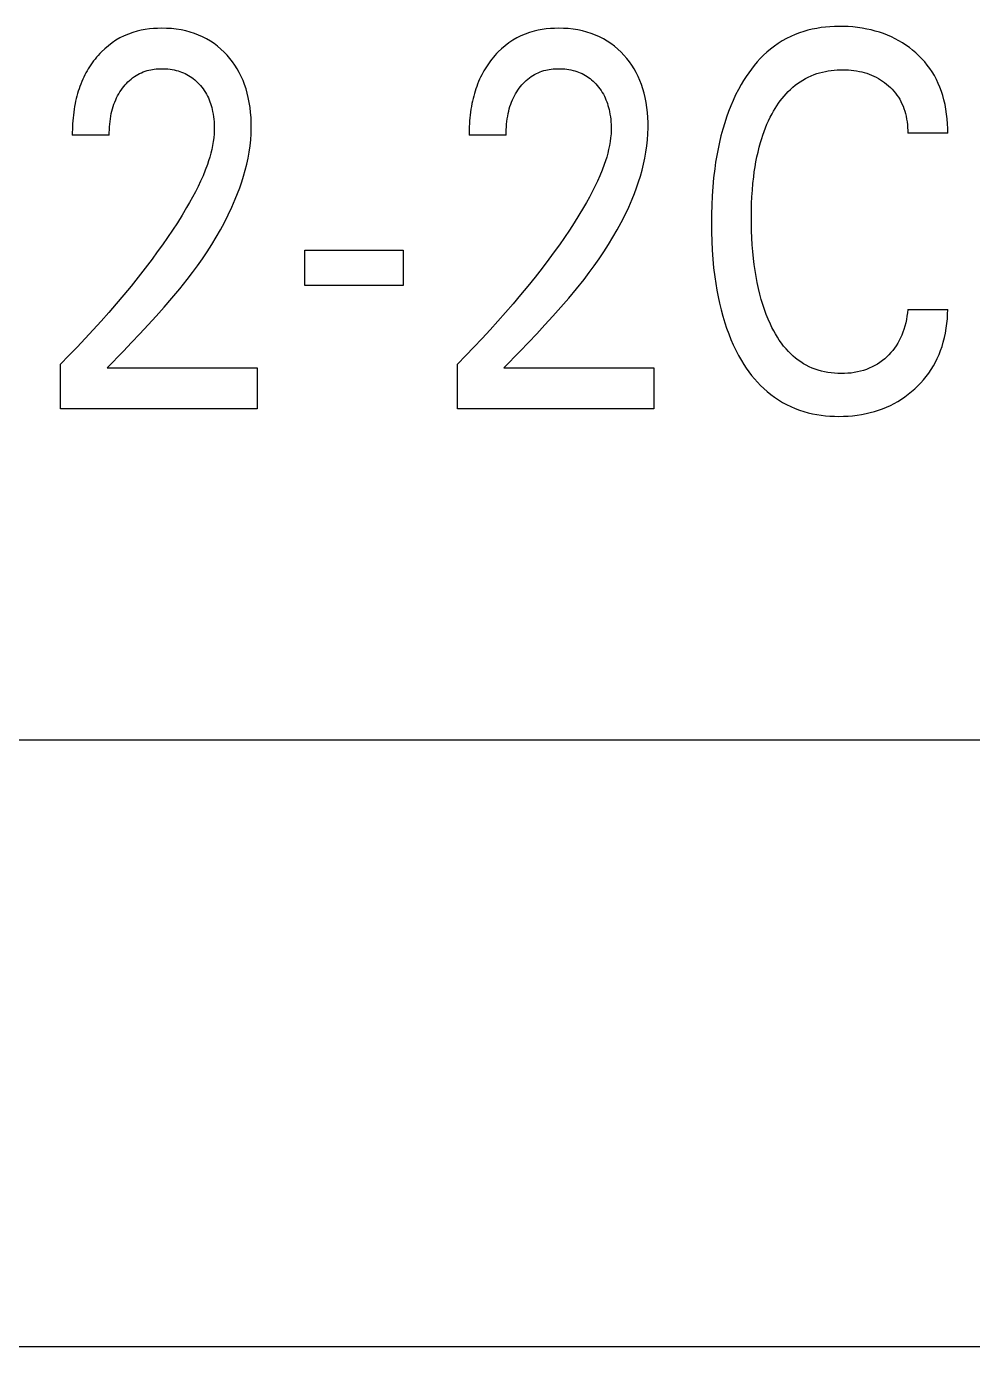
# Model space of a CAD drawing. Extents: x 0 to 420, y 0 to 297.
# Drawn here: x 187.01 to 191.3, y 178.22 to 184.2 of the extents above; entities that cross this region are included whole.
import ezdxf

# ---------------------------------------------------------------- set-up
doc = ezdxf.new("R2010")
doc.units = 0
doc.header["$LTSCALE"] = 23.1
doc.layers.add('10000_FRONT', color=7, linetype='CONTINUOUS')

msp = doc.modelspace()

# ---------------------------------------------------------------- linework, layer by layer
at = {"layer": '10000_FRONT', "color": 7, "linetype": 'CONTINUOUS'}
for p, q in [((187.5159, 184.1801), (187.4958, 184.1741)), ((187.5341, 184.1844), (187.5159, 184.1801)), ((187.5525, 184.1878), (187.5341, 184.1844)), ((187.5711, 184.1905), (187.5525, 184.1878)), ((187.5898, 184.1923), (187.5711, 184.1905)), ((187.6085, 184.1933), (187.5898, 184.1923)), ((187.6273, 184.1937), (187.6085, 184.1933)), ((187.6492, 184.1933), (187.6273, 184.1937)), ((187.6711, 184.192), (187.6492, 184.1933)), ((187.6929, 184.1896), (187.6711, 184.192)), ((187.7146, 184.1862), (187.6929, 184.1896)), ((187.736, 184.1817), (187.7146, 184.1862)), ((187.7556, 184.1765), (187.736, 184.1817)), ((189.3142, 184.1801), (189.2941, 184.1741)), ((189.3325, 184.1844), (189.3142, 184.1801)), ((189.3509, 184.1878), (189.3325, 184.1844)), ((189.3695, 184.1905), (189.3509, 184.1878)), ((189.3881, 184.1923), (189.3695, 184.1905)), ((189.4069, 184.1933), (189.3881, 184.1923)), ((189.4256, 184.1937), (189.4069, 184.1933)), ((189.4476, 184.1933), (189.4256, 184.1937)), ((189.4695, 184.192), (189.4476, 184.1933)), ((189.4913, 184.1896), (189.4695, 184.192)), ((189.513, 184.1862), (189.4913, 184.1896)), ((189.5344, 184.1817), (189.513, 184.1862)), ((189.554, 184.1765), (189.5344, 184.1817)), ((190.5556, 184.1849), (190.5362, 184.1793)), ((190.5753, 184.1895), (190.5556, 184.1849)), ((190.5951, 184.1934), (190.5753, 184.1895)), ((190.615, 184.1966), (190.5951, 184.1934)), ((190.6351, 184.199), (190.615, 184.1966)), ((190.6553, 184.2007), (190.6351, 184.199)), ((190.6755, 184.2017), (190.6553, 184.2007)), ((190.6957, 184.2022), (190.6755, 184.2017)), ((190.717, 184.2019), (190.6957, 184.2022)), ((190.7382, 184.2011), (190.717, 184.2019)), ((190.7594, 184.1995), (190.7382, 184.2011)), ((190.7805, 184.1971), (190.7594, 184.1995)), ((190.8015, 184.1941), (190.7805, 184.1971)), ((190.8223, 184.1902), (190.8015, 184.1941)), ((190.8414, 184.186), (190.8223, 184.1902)), ((190.8603, 184.1811), (190.8414, 184.186)), ((190.8791, 184.1756), (190.8603, 184.1811)), ((187.402, 184.1274), (187.3851, 184.1147)), ((187.4197, 184.1391), (187.402, 184.1274)), ((187.4379, 184.1496), (187.4197, 184.1391)), ((187.4567, 184.1589), (187.4379, 184.1496)), ((187.476, 184.1671), (187.4567, 184.1589)), ((187.4958, 184.1741), (187.476, 184.1671)), ((187.7749, 184.1703), (187.7556, 184.1765)), ((187.7939, 184.1631), (187.7749, 184.1703)), ((187.8124, 184.1548), (187.7939, 184.1631)), ((187.8304, 184.1455), (187.8124, 184.1548)), ((187.8476, 184.1353), (187.8304, 184.1455)), ((187.8643, 184.1241), (187.8476, 184.1353)), ((187.8803, 184.112), (187.8643, 184.1241)), ((189.2004, 184.1274), (189.1834, 184.1147)), ((189.2181, 184.1391), (189.2004, 184.1274)), ((189.2363, 184.1496), (189.2181, 184.1391)), ((189.2551, 184.1589), (189.2363, 184.1496)), ((189.2744, 184.1671), (189.2551, 184.1589)), ((189.2941, 184.1741), (189.2744, 184.1671)), ((189.5733, 184.1703), (189.554, 184.1765)), ((189.5922, 184.1631), (189.5733, 184.1703)), ((189.6107, 184.1548), (189.5922, 184.1631)), ((189.6287, 184.1455), (189.6107, 184.1548)), ((189.646, 184.1353), (189.6287, 184.1455)), ((189.6626, 184.1241), (189.646, 184.1353)), ((189.6786, 184.112), (189.6626, 184.1241)), ((190.421, 184.1247), (190.4033, 184.1124)), ((190.4393, 184.1362), (190.421, 184.1247)), ((190.4581, 184.1468), (190.4393, 184.1362)), ((190.4774, 184.1565), (190.4581, 184.1468)), ((190.497, 184.1652), (190.4774, 184.1565)), ((190.5171, 184.173), (190.497, 184.1652)), ((190.5362, 184.1793), (190.5171, 184.173)), ((190.8976, 184.1693), (190.8791, 184.1756)), ((190.9158, 184.1623), (190.8976, 184.1693)), ((190.9337, 184.1545), (190.9158, 184.1623)), ((190.9508, 184.1463), (190.9337, 184.1545)), ((190.9674, 184.1374), (190.9508, 184.1463)), ((190.9837, 184.1278), (190.9674, 184.1374)), ((190.9995, 184.1175), (190.9837, 184.1278)), ((187.3318, 184.0627), (187.325, 184.0544)), ((187.3389, 184.0708), (187.3318, 184.0627)), ((187.346, 184.0787), (187.3389, 184.0708)), ((187.3534, 184.0863), (187.346, 184.0787)), ((187.3689, 184.1009), (187.3534, 184.0863)), ((187.3851, 184.1147), (187.3689, 184.1009)), ((187.8956, 184.0991), (187.8803, 184.112)), ((187.9102, 184.0853), (187.8956, 184.0991)), ((187.9234, 184.0715), (187.9102, 184.0853)), ((187.936, 184.0571), (187.9234, 184.0715)), ((189.1302, 184.0627), (189.1233, 184.0544)), ((189.1372, 184.0708), (189.1302, 184.0627)), ((189.1444, 184.0787), (189.1372, 184.0708)), ((189.1518, 184.0863), (189.1444, 184.0787)), ((189.1672, 184.1009), (189.1518, 184.0863)), ((189.1834, 184.1147), (189.1672, 184.1009)), ((189.694, 184.0991), (189.6786, 184.112)), ((189.7086, 184.0853), (189.694, 184.0991)), ((189.7218, 184.0715), (189.7086, 184.0853)), ((189.7343, 184.0571), (189.7218, 184.0715)), ((190.3544, 184.0713), (190.3397, 184.0566)), ((190.3697, 184.0854), (190.3544, 184.0713)), ((190.3862, 184.0993), (190.3697, 184.0854)), ((190.4033, 184.1124), (190.3862, 184.0993)), ((191.015, 184.1065), (190.9995, 184.1175)), ((191.0299, 184.0949), (191.015, 184.1065)), ((191.0444, 184.0826), (191.0299, 184.0949)), ((191.0584, 184.0695), (191.0444, 184.0826)), ((191.0718, 184.0559), (191.0584, 184.0695)), ((187.2887, 184.0013), (187.2835, 183.9919)), ((187.2942, 184.0105), (187.2887, 184.0013)), ((187.2999, 184.0196), (187.2942, 184.0105)), ((187.3058, 184.0286), (187.2999, 184.0196)), ((187.312, 184.0374), (187.3058, 184.0286)), ((187.3184, 184.046), (187.312, 184.0374)), ((187.325, 184.0544), (187.3184, 184.046)), ((187.5518, 183.9989), (187.5605, 184.0016)), ((187.5605, 184.0016), (187.5686, 184.0038)), ((187.5686, 184.0038), (187.5769, 184.0056)), ((187.5769, 184.0056), (187.5852, 184.0072)), ((187.5852, 184.0072), (187.5935, 184.0084)), ((187.5935, 184.0084), (187.6019, 184.0094)), ((187.6019, 184.0094), (187.6104, 184.01)), ((187.6104, 184.01), (187.6188, 184.0104)), ((187.6188, 184.0104), (187.6273, 184.0106)), ((187.6273, 184.0106), (187.6367, 184.0105)), ((187.6367, 184.0105), (187.6461, 184.0101)), ((187.6461, 184.0101), (187.6554, 184.0093)), ((187.6554, 184.0093), (187.6648, 184.0083)), ((187.6648, 184.0083), (187.674, 184.0068)), ((187.674, 184.0068), (187.6833, 184.0051)), ((187.6833, 184.0051), (187.6924, 184.003)), ((187.6924, 184.003), (187.7008, 184.0007)), ((187.7008, 184.0007), (187.7091, 183.998)), ((187.9478, 184.042), (187.936, 184.0571)), ((187.9588, 184.0264), (187.9478, 184.042)), ((187.969, 184.0103), (187.9588, 184.0264)), ((187.9784, 183.9937), (187.969, 184.0103)), ((189.0871, 184.0013), (189.0818, 183.9919)), ((189.0925, 184.0105), (189.0871, 184.0013)), ((189.0982, 184.0196), (189.0925, 184.0105)), ((189.1042, 184.0286), (189.0982, 184.0196)), ((189.1103, 184.0374), (189.1042, 184.0286)), ((189.1167, 184.046), (189.1103, 184.0374)), ((189.1233, 184.0544), (189.1167, 184.046)), ((189.3502, 183.9989), (189.3589, 184.0016)), ((189.3589, 184.0016), (189.367, 184.0038)), ((189.367, 184.0038), (189.3752, 184.0056)), ((189.3752, 184.0056), (189.3835, 184.0072)), ((189.3835, 184.0072), (189.3919, 184.0084)), ((189.3919, 184.0084), (189.4003, 184.0094)), ((189.4003, 184.0094), (189.4087, 184.01)), ((189.4087, 184.01), (189.4172, 184.0104)), ((189.4172, 184.0104), (189.4256, 184.0106)), ((189.4256, 184.0106), (189.4351, 184.0105)), ((189.4351, 184.0105), (189.4444, 184.0101)), ((189.4444, 184.0101), (189.4538, 184.0093)), ((189.4538, 184.0093), (189.4631, 184.0083)), ((189.4631, 184.0083), (189.4724, 184.0068)), ((189.4724, 184.0068), (189.4816, 184.0051)), ((189.4816, 184.0051), (189.4908, 184.003)), ((189.4908, 184.003), (189.4991, 184.0007)), ((189.4991, 184.0007), (189.5074, 183.998)), ((189.7461, 184.042), (189.7343, 184.0571)), ((189.7571, 184.0264), (189.7461, 184.042)), ((189.7674, 184.0103), (189.7571, 184.0264)), ((189.7768, 183.9937), (189.7674, 184.0103)), ((190.2993, 184.009), (190.287, 183.9922)), ((190.3122, 184.0254), (190.2993, 184.009)), ((190.3257, 184.0413), (190.3122, 184.0254)), ((190.3397, 184.0566), (190.3257, 184.0413)), ((190.6343, 183.9982), (190.6474, 184.0006)), ((190.6474, 184.0006), (190.6607, 184.0025)), ((190.6607, 184.0025), (190.6739, 184.004)), ((190.6739, 184.004), (190.6873, 184.005)), ((190.6873, 184.005), (190.7006, 184.0056)), ((190.7006, 184.0056), (190.714, 184.0058)), ((190.714, 184.0058), (190.7265, 184.0056)), ((190.7265, 184.0056), (190.739, 184.005)), ((190.739, 184.005), (190.7514, 184.004)), ((190.7514, 184.004), (190.7638, 184.0027)), ((190.7638, 184.0027), (190.7762, 184.0008)), ((190.7762, 184.0008), (190.7885, 183.9985)), ((191.0845, 184.0417), (191.0718, 184.0559)), ((191.0965, 184.0269), (191.0845, 184.0417)), ((191.1079, 184.0116), (191.0965, 184.0269)), ((191.1184, 183.9957), (191.1079, 184.0116)), ((187.26, 183.9411), (187.256, 183.9303)), ((187.2643, 183.9518), (187.26, 183.9411)), ((187.2689, 183.9624), (187.2643, 183.9518)), ((187.2737, 183.9728), (187.2689, 183.9624)), ((187.2785, 183.9824), (187.2737, 183.9728)), ((187.2835, 183.9919), (187.2785, 183.9824)), ((187.4608, 183.9371), (187.4671, 183.9441)), ((187.4671, 183.9441), (187.4737, 183.9508)), ((187.4737, 183.9508), (187.4807, 183.9573)), ((187.4807, 183.9573), (187.4878, 183.9634)), ((187.4878, 183.9634), (187.4953, 183.9692)), ((187.4953, 183.9692), (187.503, 183.9747)), ((187.503, 183.9747), (187.5106, 183.9796)), ((187.5106, 183.9796), (187.5185, 183.9842)), ((187.5185, 183.9842), (187.5266, 183.9884)), ((187.5266, 183.9884), (187.5348, 183.9923)), ((187.5348, 183.9923), (187.5432, 183.9958)), ((187.5432, 183.9958), (187.5518, 183.9989)), ((187.7091, 183.998), (187.7173, 183.9951)), ((187.7173, 183.9951), (187.7253, 183.9918)), ((187.7253, 183.9918), (187.7332, 183.9882)), ((187.7332, 183.9882), (187.741, 183.9843)), ((187.741, 183.9843), (187.7486, 183.9801)), ((187.7486, 183.9801), (187.7559, 183.9755)), ((187.7559, 183.9755), (187.7631, 183.9706)), ((187.7631, 183.9706), (187.7701, 183.9654)), ((187.7701, 183.9654), (187.7769, 183.9599)), ((187.7769, 183.9599), (187.7834, 183.9542)), ((187.7834, 183.9542), (187.7897, 183.9482)), ((187.7897, 183.9482), (187.7958, 183.9419)), ((187.7958, 183.9419), (187.8023, 183.9347)), ((187.9874, 183.9756), (187.9784, 183.9937)), ((187.9955, 183.9571), (187.9874, 183.9756)), ((188.0027, 183.9381), (187.9955, 183.9571)), ((189.0584, 183.9411), (189.0544, 183.9303)), ((189.0627, 183.9518), (189.0584, 183.9411)), ((189.0673, 183.9624), (189.0627, 183.9518)), ((189.0721, 183.9728), (189.0673, 183.9624)), ((189.0769, 183.9824), (189.0721, 183.9728)), ((189.0818, 183.9919), (189.0769, 183.9824)), ((189.2591, 183.9371), (189.2655, 183.9441)), ((189.2655, 183.9441), (189.2721, 183.9508)), ((189.2721, 183.9508), (189.279, 183.9573)), ((189.279, 183.9573), (189.2862, 183.9634)), ((189.2862, 183.9634), (189.2936, 183.9692)), ((189.2936, 183.9692), (189.3013, 183.9747)), ((189.3013, 183.9747), (189.309, 183.9796)), ((189.309, 183.9796), (189.3169, 183.9842)), ((189.3169, 183.9842), (189.3249, 183.9884)), ((189.3249, 183.9884), (189.3332, 183.9923)), ((189.3332, 183.9923), (189.3416, 183.9958)), ((189.3416, 183.9958), (189.3502, 183.9989)), ((189.5074, 183.998), (189.5156, 183.9951)), ((189.5156, 183.9951), (189.5237, 183.9918)), ((189.5237, 183.9918), (189.5316, 183.9882)), ((189.5316, 183.9882), (189.5393, 183.9843)), ((189.5393, 183.9843), (189.5469, 183.9801)), ((189.5469, 183.9801), (189.5543, 183.9755)), ((189.5543, 183.9755), (189.5615, 183.9706)), ((189.5615, 183.9706), (189.5685, 183.9654)), ((189.5685, 183.9654), (189.5752, 183.9599)), ((189.5752, 183.9599), (189.5818, 183.9542)), ((189.5818, 183.9542), (189.5881, 183.9482)), ((189.5881, 183.9482), (189.5941, 183.9419)), ((189.5941, 183.9419), (189.6006, 183.9347)), ((189.7858, 183.9756), (189.7768, 183.9937)), ((189.7939, 183.9571), (189.7858, 183.9756)), ((189.8011, 183.9381), (189.7939, 183.9571)), ((190.2641, 183.9574), (190.2534, 183.9395)), ((190.2753, 183.975), (190.2641, 183.9574)), ((190.287, 183.9922), (190.2753, 183.975)), ((190.4974, 183.9352), (190.5087, 183.9436)), ((190.5087, 183.9436), (190.5203, 183.9516)), ((190.5203, 183.9516), (190.5323, 183.9591)), ((190.5323, 183.9591), (190.5446, 183.966)), ((190.5446, 183.966), (190.5571, 183.9724)), ((190.5571, 183.9724), (190.57, 183.9783)), ((190.57, 183.9783), (190.583, 183.9835)), ((190.583, 183.9835), (190.5956, 183.988)), ((190.5956, 183.988), (190.6084, 183.9919)), ((190.6084, 183.9919), (190.6213, 183.9953)), ((190.6213, 183.9953), (190.6343, 183.9982)), ((190.7885, 183.9985), (190.7998, 183.996)), ((190.7998, 183.996), (190.811, 183.993)), ((190.811, 183.993), (190.8221, 183.9896)), ((190.8221, 183.9896), (190.833, 183.9858)), ((190.833, 183.9858), (190.8438, 183.9816)), ((190.8438, 183.9816), (190.8544, 183.9769)), ((190.8544, 183.9769), (190.8645, 183.9718)), ((190.8645, 183.9718), (190.8745, 183.9664)), ((190.8745, 183.9664), (190.8842, 183.9606)), ((190.8842, 183.9606), (190.8936, 183.9543)), ((190.8936, 183.9543), (190.9028, 183.9477)), ((190.9028, 183.9477), (190.9118, 183.9407)), ((190.9118, 183.9407), (190.9205, 183.9333)), ((191.1284, 183.979), (191.1184, 183.9957)), ((191.1376, 183.9617), (191.1284, 183.979)), ((191.1459, 183.9441), (191.1376, 183.9617)), ((191.1535, 183.926), (191.1459, 183.9441)), ((187.2424, 183.8862), (187.2396, 183.875)), ((187.2454, 183.8973), (187.2424, 183.8862)), ((187.2487, 183.9084), (187.2454, 183.8973)), ((187.2522, 183.9194), (187.2487, 183.9084)), ((187.256, 183.9303), (187.2522, 183.9194)), ((187.4225, 183.8787), (187.427, 183.8877)), ((187.427, 183.8877), (187.4319, 183.8965)), ((187.4319, 183.8965), (187.4371, 183.9052)), ((187.4371, 183.9052), (187.4426, 183.9136)), ((187.4426, 183.9136), (187.4485, 183.9219)), ((187.4485, 183.9219), (187.4547, 183.9299)), ((187.4547, 183.9299), (187.4608, 183.9371)), ((187.8023, 183.9347), (187.8085, 183.9271)), ((187.8085, 183.9271), (187.8143, 183.9194)), ((187.8143, 183.9194), (187.8199, 183.9114)), ((187.8199, 183.9114), (187.8251, 183.9031)), ((187.8251, 183.9031), (187.8299, 183.8947)), ((187.8299, 183.8947), (187.8344, 183.8861)), ((187.8344, 183.8861), (187.8383, 183.8778)), ((188.009, 183.9189), (188.0027, 183.9381)), ((188.0145, 183.8994), (188.009, 183.9189)), ((188.0193, 183.8797), (188.0145, 183.8994)), ((189.0408, 183.8862), (189.038, 183.875)), ((189.0438, 183.8973), (189.0408, 183.8862)), ((189.0471, 183.9084), (189.0438, 183.8973)), ((189.0506, 183.9194), (189.0471, 183.9084)), ((189.0544, 183.9303), (189.0506, 183.9194)), ((189.2209, 183.8787), (189.2254, 183.8877)), ((189.2254, 183.8877), (189.2303, 183.8965)), ((189.2303, 183.8965), (189.2355, 183.9052)), ((189.2355, 183.9052), (189.241, 183.9136)), ((189.241, 183.9136), (189.2469, 183.9219)), ((189.2469, 183.9219), (189.253, 183.9299)), ((189.253, 183.9299), (189.2591, 183.9371)), ((189.6006, 183.9347), (189.6068, 183.9271)), ((189.6068, 183.9271), (189.6127, 183.9194)), ((189.6127, 183.9194), (189.6182, 183.9114)), ((189.6182, 183.9114), (189.6234, 183.9031)), ((189.6234, 183.9031), (189.6283, 183.8947)), ((189.6283, 183.8947), (189.6328, 183.8861)), ((189.6328, 183.8861), (189.6367, 183.8778)), ((189.8074, 183.9189), (189.8011, 183.9381)), ((189.8129, 183.8994), (189.8074, 183.9189)), ((189.8177, 183.8797), (189.8129, 183.8994)), ((190.2279, 183.8916), (190.2164, 183.867)), ((190.2402, 183.9158), (190.2279, 183.8916)), ((190.2534, 183.9395), (190.2402, 183.9158)), ((190.4382, 183.8759), (190.447, 183.8867)), ((190.447, 183.8867), (190.4563, 183.8971)), ((190.4563, 183.8971), (190.4659, 183.9072)), ((190.4659, 183.9072), (190.4759, 183.9169)), ((190.4759, 183.9169), (190.4864, 183.9262)), ((190.4864, 183.9262), (190.4974, 183.9352)), ((190.9205, 183.9333), (190.9289, 183.9255)), ((190.9289, 183.9255), (190.9369, 183.9174)), ((190.9369, 183.9174), (190.9446, 183.909)), ((190.9446, 183.909), (190.9519, 183.9002)), ((190.9519, 183.9002), (190.9588, 183.8911)), ((190.9588, 183.8911), (190.9652, 183.8817)), ((190.9652, 183.8817), (190.9712, 183.8718)), ((191.1602, 183.9076), (191.1535, 183.926)), ((191.1662, 183.889), (191.1602, 183.9076)), ((191.1715, 183.87), (191.1662, 183.889)), ((187.2301, 183.8265), (187.2283, 183.8135)), ((187.2323, 183.8395), (187.2301, 183.8265)), ((187.2347, 183.8524), (187.2323, 183.8395)), ((187.237, 183.8637), (187.2347, 183.8524)), ((187.2396, 183.875), (187.237, 183.8637)), ((187.401, 183.8175), (187.4038, 183.8281)), ((187.4038, 183.8281), (187.4069, 183.8387)), ((187.4069, 183.8387), (187.4103, 183.8491)), ((187.4103, 183.8491), (187.4141, 183.8594)), ((187.4141, 183.8594), (187.4183, 183.8695)), ((187.4183, 183.8695), (187.4225, 183.8787)), ((187.8383, 183.8778), (187.8419, 183.8694)), ((187.8419, 183.8694), (187.8452, 183.8608)), ((187.8452, 183.8608), (187.8482, 183.8521)), ((187.8482, 183.8521), (187.851, 183.8434)), ((187.851, 183.8434), (187.8534, 183.8345)), ((187.8534, 183.8345), (187.8556, 183.8256)), ((187.8556, 183.8256), (187.8576, 183.8166)), ((188.0238, 183.8572), (188.0193, 183.8797)), ((188.0273, 183.8345), (188.0238, 183.8572)), ((188.03, 183.8118), (188.0273, 183.8345)), ((189.0285, 183.8265), (189.0266, 183.8135)), ((189.0306, 183.8395), (189.0285, 183.8265)), ((189.033, 183.8524), (189.0306, 183.8395)), ((189.0354, 183.8637), (189.033, 183.8524)), ((189.038, 183.875), (189.0354, 183.8637)), ((189.1994, 183.8175), (189.2021, 183.8281)), ((189.2021, 183.8281), (189.2052, 183.8387)), ((189.2052, 183.8387), (189.2087, 183.8491)), ((189.2087, 183.8491), (189.2125, 183.8594)), ((189.2125, 183.8594), (189.2167, 183.8695)), ((189.2167, 183.8695), (189.2209, 183.8787)), ((189.6367, 183.8778), (189.6403, 183.8694)), ((189.6403, 183.8694), (189.6436, 183.8608)), ((189.6436, 183.8608), (189.6466, 183.8521)), ((189.6466, 183.8521), (189.6493, 183.8434)), ((189.6493, 183.8434), (189.6518, 183.8345)), ((189.6518, 183.8345), (189.654, 183.8256)), ((189.654, 183.8256), (189.656, 183.8166)), ((189.8221, 183.8572), (189.8177, 183.8797)), ((189.8257, 183.8345), (189.8221, 183.8572)), ((189.8284, 183.8118), (189.8257, 183.8345)), ((190.2057, 183.8422), (190.1958, 183.817)), ((190.2164, 183.867), (190.2057, 183.8422)), ((190.3994, 183.818), (190.4064, 183.83)), ((190.4064, 183.83), (190.4139, 183.8419)), ((190.4139, 183.8419), (190.4216, 183.8535)), ((190.4216, 183.8535), (190.4297, 183.8648)), ((190.4297, 183.8648), (190.4382, 183.8759)), ((190.9712, 183.8718), (190.9767, 183.8616)), ((190.9767, 183.8616), (190.9817, 183.8512)), ((190.9817, 183.8512), (190.9863, 183.8405)), ((190.9863, 183.8405), (190.9904, 183.8296)), ((190.9904, 183.8296), (190.994, 183.8186)), ((191.1766, 183.8485), (191.1715, 183.87)), ((191.1807, 183.8269), (191.1766, 183.8485)), ((191.184, 183.8051), (191.1807, 183.8269)), ((187.2232, 183.7613), (187.2225, 183.7483)), ((187.2241, 183.7744), (187.2232, 183.7613)), ((187.2253, 183.7874), (187.2241, 183.7744)), ((187.2266, 183.8005), (187.2253, 183.7874)), ((187.2283, 183.8135), (187.2266, 183.8005)), ((187.3915, 183.7589), (187.3928, 183.7713)), ((187.3928, 183.7713), (187.3945, 183.7837)), ((187.3945, 183.7837), (187.3965, 183.796)), ((187.3965, 183.796), (187.3986, 183.8068)), ((187.3986, 183.8068), (187.401, 183.8175)), ((187.8576, 183.8166), (187.8599, 183.8049)), ((187.8599, 183.8049), (187.8617, 183.793)), ((187.8617, 183.793), (187.8632, 183.7812)), ((187.8632, 183.7812), (187.8643, 183.7693)), ((187.8643, 183.7693), (187.865, 183.7573)), ((188.0318, 183.7889), (188.03, 183.8118)), ((188.0328, 183.766), (188.0318, 183.7889)), ((188.0329, 183.7431), (188.0328, 183.766)), ((189.0216, 183.7613), (189.0209, 183.7483)), ((189.0225, 183.7744), (189.0216, 183.7613)), ((189.0236, 183.7874), (189.0225, 183.7744)), ((189.025, 183.8005), (189.0236, 183.7874)), ((189.0266, 183.8135), (189.025, 183.8005)), ((189.1898, 183.7589), (189.1912, 183.7713)), ((189.1912, 183.7713), (189.1928, 183.7837)), ((189.1928, 183.7837), (189.1948, 183.796)), ((189.1948, 183.796), (189.197, 183.8068)), ((189.197, 183.8068), (189.1994, 183.8175)), ((189.656, 183.8166), (189.6582, 183.8049)), ((189.6582, 183.8049), (189.6601, 183.793)), ((189.6601, 183.793), (189.6616, 183.7812)), ((189.6616, 183.7812), (189.6627, 183.7693)), ((189.6627, 183.7693), (189.6634, 183.7573)), ((189.8302, 183.7889), (189.8284, 183.8118)), ((189.8311, 183.766), (189.8302, 183.7889)), ((189.8313, 183.7431), (189.8311, 183.766)), ((190.1781, 183.7657), (190.1693, 183.7364)), ((190.1866, 183.7915), (190.1781, 183.7657)), ((190.1958, 183.817), (190.1866, 183.7915)), ((190.3699, 183.7587), (190.377, 183.7746)), ((190.377, 183.7746), (190.3846, 183.7903)), ((190.3846, 183.7903), (190.3926, 183.8058)), ((190.3926, 183.8058), (190.3994, 183.818)), ((190.994, 183.8186), (190.9972, 183.8074)), ((190.9972, 183.8074), (191.0003, 183.7947)), ((191.0003, 183.7947), (191.0028, 183.782)), ((191.0028, 183.782), (191.0048, 183.7692)), ((191.0048, 183.7692), (191.0063, 183.7563)), ((191.1865, 183.7832), (191.184, 183.8051)), ((191.1882, 183.7613), (191.1865, 183.7832)), ((191.1891, 183.7395), (191.1882, 183.7613)), ((187.2217, 183.7223), (187.2216, 183.7094)), ((187.3892, 183.7094), (187.2216, 183.7094)), ((187.222, 183.7353), (187.2217, 183.7223)), ((187.2225, 183.7483), (187.222, 183.7353)), ((187.3892, 183.7094), (187.3894, 183.7217)), ((187.3894, 183.7217), (187.3898, 183.7341)), ((187.3898, 183.7341), (187.3905, 183.7465)), ((187.3905, 183.7465), (187.3915, 183.7589)), ((187.8646, 183.7156), (187.863, 183.6978)), ((187.8654, 183.7335), (187.8646, 183.7156)), ((187.865, 183.7573), (187.8654, 183.7454)), ((187.8654, 183.7454), (187.8654, 183.7335)), ((188.0301, 183.6877), (188.0321, 183.7154)), ((188.0321, 183.7154), (188.0329, 183.7431)), ((189.0201, 183.7223), (189.02, 183.7094)), ((189.1876, 183.7094), (189.02, 183.7094)), ((189.0204, 183.7353), (189.0201, 183.7223)), ((189.0209, 183.7483), (189.0204, 183.7353)), ((189.1876, 183.7094), (189.1877, 183.7217)), ((189.1877, 183.7217), (189.1881, 183.7341)), ((189.1881, 183.7341), (189.1888, 183.7465)), ((189.1888, 183.7465), (189.1898, 183.7589)), ((189.663, 183.7156), (189.6614, 183.6978)), ((189.6637, 183.7335), (189.663, 183.7156)), ((189.6634, 183.7573), (189.6638, 183.7454)), ((189.6638, 183.7454), (189.6637, 183.7335)), ((189.8285, 183.6877), (189.8304, 183.7154)), ((189.8304, 183.7154), (189.8313, 183.7431)), ((190.1614, 183.7067), (190.1543, 183.6769)), ((190.1693, 183.7364), (190.1614, 183.7067)), ((190.3458, 183.6934), (190.3512, 183.7099)), ((190.3512, 183.7099), (190.357, 183.7263)), ((190.357, 183.7263), (190.3632, 183.7426)), ((190.3632, 183.7426), (190.3699, 183.7587)), ((191.0063, 183.7563), (191.0073, 183.7434)), ((191.0073, 183.7434), (191.0078, 183.7306)), ((191.0078, 183.7306), (191.0079, 183.7178)), ((191.1892, 183.7178), (191.0079, 183.7178)), ((191.1892, 183.7178), (191.1891, 183.7395)), ((187.8541, 183.6448), (187.8498, 183.6274)), ((187.8577, 183.6624), (187.8541, 183.6448)), ((187.8607, 183.6801), (187.8577, 183.6624)), ((187.863, 183.6978), (187.8607, 183.6801)), ((188.023, 183.6326), (188.0271, 183.6601)), ((188.0271, 183.6601), (188.0301, 183.6877)), ((189.6524, 183.6448), (189.6482, 183.6274)), ((189.6561, 183.6624), (189.6524, 183.6448)), ((189.6591, 183.6801), (189.6561, 183.6624)), ((189.6614, 183.6978), (189.6591, 183.6801)), ((189.8214, 183.6326), (189.8254, 183.6601)), ((189.8254, 183.6601), (189.8285, 183.6877)), ((190.1479, 183.6469), (190.1422, 183.6168)), ((190.1543, 183.6769), (190.1479, 183.6469)), ((190.3292, 183.6328), (190.3346, 183.6548)), ((190.3346, 183.6548), (190.3407, 183.6767)), ((190.3407, 183.6767), (190.3458, 183.6934)), ((187.8397, 183.5928), (187.834, 183.5758)), ((187.845, 183.61), (187.8397, 183.5928)), ((187.8498, 183.6274), (187.845, 183.61)), ((188.0121, 183.5779), (188.018, 183.6052)), ((188.018, 183.6052), (188.023, 183.6326)), ((189.6381, 183.5928), (189.6324, 183.5758)), ((189.6434, 183.61), (189.6381, 183.5928)), ((189.6482, 183.6274), (189.6434, 183.61)), ((189.8105, 183.5779), (189.8164, 183.6052)), ((189.8164, 183.6052), (189.8214, 183.6326)), ((190.1373, 183.5865), (190.1329, 183.5561)), ((190.1422, 183.6168), (190.1373, 183.5865)), ((190.316, 183.5659), (190.3198, 183.5883)), ((190.3198, 183.5883), (190.3242, 183.6106)), ((190.3242, 183.6106), (190.3292, 183.6328)), ((187.8144, 183.5251), (187.8034, 183.5003)), ((187.8246, 183.5503), (187.8144, 183.5251)), ((187.834, 183.5758), (187.8246, 183.5503)), ((187.9894, 183.4972), (187.9978, 183.5239)), ((187.9978, 183.5239), (188.0054, 183.5508)), ((188.0054, 183.5508), (188.0121, 183.5779)), ((189.6128, 183.5251), (189.6018, 183.5003)), ((189.623, 183.5503), (189.6128, 183.5251)), ((189.6324, 183.5758), (189.623, 183.5503)), ((189.7878, 183.4972), (189.7961, 183.5239)), ((189.7961, 183.5239), (189.8037, 183.5508)), ((189.8037, 183.5508), (189.8105, 183.5779)), ((190.1329, 183.5561), (190.1281, 183.5154)), ((190.3096, 183.5209), (190.3125, 183.5434)), ((190.3125, 183.5434), (190.316, 183.5659)), ((187.7918, 183.4758), (187.7796, 183.4516)), ((187.8034, 183.5003), (187.7918, 183.4758)), ((187.9706, 183.4446), (187.9804, 183.4708)), ((187.9804, 183.4708), (187.9894, 183.4972)), ((189.5902, 183.4758), (189.5779, 183.4516)), ((189.6018, 183.5003), (189.5902, 183.4758)), ((189.769, 183.4446), (189.7787, 183.4708)), ((189.7787, 183.4708), (189.7878, 183.4972)), ((190.1243, 183.4745), (190.1214, 183.4336)), ((190.1281, 183.5154), (190.1243, 183.4745)), ((190.3036, 183.4602), (190.3062, 183.4906)), ((190.3062, 183.4906), (190.3096, 183.5209)), ((187.7536, 183.4041), (187.74, 183.3806)), ((187.7668, 183.4277), (187.7536, 183.4041)), ((187.7796, 183.4516), (187.7668, 183.4277)), ((187.9449, 183.3831), (187.9603, 183.4186)), ((187.9603, 183.4186), (187.9706, 183.4446)), ((189.552, 183.4041), (189.5384, 183.3806)), ((189.5652, 183.4277), (189.552, 183.4041)), ((189.5779, 183.4516), (189.5652, 183.4277)), ((189.7433, 183.3831), (189.7586, 183.4186)), ((189.7586, 183.4186), (189.769, 183.4446)), ((190.1214, 183.4336), (190.1194, 183.3926)), ((190.3003, 183.3993), (190.3016, 183.4298)), ((190.3016, 183.4298), (190.3036, 183.4602)), ((187.7193, 183.3463), (187.6979, 183.3123)), ((187.74, 183.3806), (187.7193, 183.3463)), ((187.9112, 183.3137), (187.9286, 183.3481)), ((187.9286, 183.3481), (187.9449, 183.3831)), ((189.5177, 183.3463), (189.4963, 183.3123)), ((189.5384, 183.3806), (189.5177, 183.3463)), ((189.7095, 183.3137), (189.7269, 183.3481)), ((189.7269, 183.3481), (189.7433, 183.3831)), ((190.1182, 183.3516), (190.1179, 183.3106)), ((190.1194, 183.3926), (190.1182, 183.3516)), ((190.2992, 183.3383), (190.2995, 183.3688)), ((190.2995, 183.3688), (190.3003, 183.3993)), ((187.6979, 183.3123), (187.676, 183.2788)), ((187.8928, 183.2798), (187.9112, 183.3137)), ((189.4963, 183.3123), (189.4744, 183.2788)), ((189.6912, 183.2798), (189.7095, 183.3137)), ((190.1179, 183.3106), (190.1183, 183.2698)), ((190.2994, 183.3069), (190.2992, 183.3383)), ((190.3001, 183.2754), (190.2994, 183.3069)), ((187.6535, 183.2456), (187.6306, 183.2127)), ((187.676, 183.2788), (187.6535, 183.2456)), ((187.8535, 183.2135), (187.8736, 183.2464)), ((187.8736, 183.2464), (187.8928, 183.2798)), ((189.4519, 183.2456), (189.4289, 183.2127)), ((189.4744, 183.2788), (189.4519, 183.2456)), ((189.6519, 183.2135), (189.672, 183.2464)), ((189.672, 183.2464), (189.6912, 183.2798)), ((190.1183, 183.2698), (190.1194, 183.2291)), ((190.1194, 183.2291), (190.1214, 183.1884)), ((190.3014, 183.244), (190.3001, 183.2754)), ((190.3032, 183.2126), (190.3014, 183.244)), ((187.6071, 183.1802), (187.5833, 183.1479)), ((187.6306, 183.2127), (187.6071, 183.1802)), ((187.8111, 183.149), (187.8327, 183.181)), ((187.8327, 183.181), (187.8535, 183.2135)), ((188.2756, 183.0275), (188.2756, 183.1877)), ((188.2756, 183.1877), (188.7206, 183.1877)), ((188.7206, 183.1877), (188.7206, 183.0275)), ((189.4055, 183.1802), (189.3817, 183.1479)), ((189.4289, 183.2127), (189.4055, 183.1802)), ((189.6094, 183.149), (189.631, 183.181)), ((189.631, 183.181), (189.6519, 183.2135)), ((190.1214, 183.1884), (190.1243, 183.1478)), ((190.3057, 183.1813), (190.3032, 183.2126)), ((190.3088, 183.1499), (190.3057, 183.1813)), ((187.5521, 183.1066), (187.5202, 183.0658)), ((187.5833, 183.1479), (187.5521, 183.1066)), ((187.7659, 183.0863), (187.7888, 183.1175)), ((187.7888, 183.1175), (187.8111, 183.149)), ((189.3504, 183.1066), (189.3186, 183.0658)), ((189.3817, 183.1479), (189.3504, 183.1066)), ((189.5642, 183.0863), (189.5872, 183.1175)), ((189.5872, 183.1175), (189.6094, 183.149)), ((190.1243, 183.1478), (190.1282, 183.1073)), ((190.1282, 183.1073), (190.133, 183.0668)), ((190.312, 183.1227), (190.3088, 183.1499)), ((190.3158, 183.0956), (190.312, 183.1227)), ((187.5202, 183.0658), (187.4879, 183.0253)), ((187.7084, 183.0129), (187.7424, 183.0556)), ((187.7424, 183.0556), (187.7659, 183.0863)), ((189.3186, 183.0658), (189.2862, 183.0253)), ((189.5068, 183.0129), (189.5407, 183.0556)), ((189.5407, 183.0556), (189.5642, 183.0863)), ((190.133, 183.0668), (190.1374, 183.0367)), ((190.3202, 183.0685), (190.3158, 183.0956)), ((190.3252, 183.0415), (190.3202, 183.0685)), ((187.455, 182.9853), (187.4212, 182.945)), ((187.4879, 183.0253), (187.455, 182.9853)), ((187.6735, 182.971), (187.7084, 183.0129)), ((188.7206, 183.0275), (188.2756, 183.0275)), ((189.2534, 182.9853), (189.2195, 182.945)), ((189.2862, 183.0253), (189.2534, 182.9853)), ((189.4719, 182.971), (189.5068, 183.0129)), ((190.1374, 183.0367), (190.1424, 183.0067)), ((190.1424, 183.0067), (190.1481, 182.9769)), ((190.331, 183.0147), (190.3252, 183.0415)), ((190.3374, 182.9881), (190.331, 183.0147)), ((190.3437, 182.965), (190.3374, 182.9881)), ((187.4212, 182.945), (187.3869, 182.9052)), ((187.6016, 182.889), (187.6379, 182.9297)), ((187.6379, 182.9297), (187.6735, 182.971)), ((189.2195, 182.945), (189.1852, 182.9052)), ((189.4, 182.889), (189.4362, 182.9297)), ((189.4362, 182.9297), (189.4719, 182.971)), ((190.1481, 182.9769), (190.1545, 182.9471)), ((190.1545, 182.9471), (190.1617, 182.9176)), ((190.3506, 182.9421), (190.3437, 182.965)), ((190.3582, 182.9194), (190.3506, 182.9421)), ((187.352, 182.8657), (187.3168, 182.8267)), ((187.3869, 182.9052), (187.352, 182.8657)), ((187.5649, 182.8488), (187.6016, 182.889)), ((189.1504, 182.8657), (189.1151, 182.8267)), ((189.1852, 182.9052), (189.1504, 182.8657)), ((189.3633, 182.8488), (189.4, 182.889)), ((190.1617, 182.9176), (190.1697, 182.8883)), ((190.1697, 182.8883), (190.1785, 182.8592)), ((190.3665, 182.8969), (190.3582, 182.9194)), ((190.3755, 182.8747), (190.3665, 182.8969)), ((190.3853, 182.8528), (190.3755, 182.8747)), ((191.0016, 182.8737), (190.9984, 182.8586)), ((191.0042, 182.8888), (191.0016, 182.8737)), ((191.0063, 182.9039), (191.0042, 182.8888)), ((191.0079, 182.919), (191.0063, 182.9039)), ((191.0079, 182.919), (191.1892, 182.919)), ((191.1851, 182.8551), (191.1872, 182.8764)), ((191.1872, 182.8764), (191.1886, 182.8978)), ((191.1886, 182.8978), (191.1892, 182.919)), ((187.3168, 182.8267), (187.2804, 182.7873)), ((187.4906, 182.7698), (187.5278, 182.809)), ((187.5278, 182.809), (187.5649, 182.8488)), ((189.1151, 182.8267), (189.0788, 182.7873)), ((189.2889, 182.7698), (189.3262, 182.809)), ((189.3262, 182.809), (189.3633, 182.8488)), ((190.1785, 182.8592), (190.187, 182.8337)), ((190.187, 182.8337), (190.1963, 182.8086)), ((190.1963, 182.8086), (190.2063, 182.7836)), ((190.3925, 182.8378), (190.3853, 182.8528)), ((190.4002, 182.823), (190.3925, 182.8378)), ((190.4082, 182.8084), (190.4002, 182.823)), ((190.4168, 182.7941), (190.4082, 182.8084)), ((190.9808, 182.8031), (190.9753, 182.7905)), ((190.9858, 182.8159), (190.9808, 182.8031)), ((190.9902, 182.8289), (190.9858, 182.8159)), ((190.9946, 182.8437), (190.9902, 182.8289)), ((190.9984, 182.8586), (190.9946, 182.8437)), ((191.1739, 182.7915), (191.1785, 182.8125)), ((191.1785, 182.8125), (191.1822, 182.8338)), ((191.1822, 182.8338), (191.1851, 182.8551)), ((187.2436, 182.7485), (187.2063, 182.71)), ((187.2804, 182.7873), (187.2436, 182.7485)), ((187.4533, 182.7309), (187.4906, 182.7698)), ((189.0419, 182.7485), (189.0046, 182.71)), ((189.0788, 182.7873), (189.0419, 182.7485)), ((189.2516, 182.7309), (189.2889, 182.7698)), ((190.2063, 182.7836), (190.217, 182.7591)), ((190.217, 182.7591), (190.2286, 182.7349)), ((190.4258, 182.7802), (190.4168, 182.7941)), ((190.4354, 182.7665), (190.4258, 182.7802)), ((190.4454, 182.7533), (190.4354, 182.7665)), ((190.4561, 182.7406), (190.4454, 182.7533)), ((190.948, 182.7439), (190.94, 182.7335)), ((190.9554, 182.7546), (190.948, 182.7439)), ((190.9626, 182.7663), (190.9554, 182.7546)), ((190.9692, 182.7783), (190.9626, 182.7663)), ((190.9753, 182.7905), (190.9692, 182.7783)), ((191.1566, 182.7335), (191.163, 182.7519)), ((191.163, 182.7519), (191.1686, 182.7706)), ((191.1686, 182.7706), (191.1739, 182.7915)), ((187.2063, 182.71), (187.1685, 182.672)), ((187.3791, 182.654), (187.4533, 182.7309)), ((189.0046, 182.71), (188.9669, 182.672)), ((189.1775, 182.654), (189.2516, 182.7309)), ((190.2286, 182.7349), (190.241, 182.7111)), ((190.241, 182.7111), (190.2543, 182.6877)), ((190.2543, 182.6877), (190.265, 182.6704)), ((190.4673, 182.7283), (190.4561, 182.7406)), ((190.4776, 182.7179), (190.4673, 182.7283)), ((190.4883, 182.708), (190.4776, 182.7179)), ((190.4994, 182.6986), (190.4883, 182.708)), ((190.511, 182.6897), (190.4994, 182.6986)), ((190.5229, 182.6813), (190.511, 182.6897)), ((190.8928, 182.6875), (190.8817, 182.6794)), ((190.9035, 182.6961), (190.8928, 182.6875)), ((190.9133, 182.7048), (190.9035, 182.6961)), ((190.9227, 182.714), (190.9133, 182.7048)), ((190.9316, 182.7235), (190.9227, 182.714)), ((190.94, 182.7335), (190.9316, 182.7235)), ((191.1333, 182.6801), (191.1418, 182.6975)), ((191.1418, 182.6975), (191.1496, 182.7153)), ((191.1496, 182.7153), (191.1566, 182.7335)), ((187.1685, 182.4684), (187.1685, 182.672)), ((187.3791, 182.654), (188.0595, 182.654)), ((188.0595, 182.654), (188.0595, 182.4684)), ((188.9669, 182.4684), (188.9669, 182.672)), ((189.1775, 182.654), (189.8578, 182.654)), ((189.8578, 182.654), (189.8578, 182.4684)), ((190.265, 182.6704), (190.2762, 182.6534)), ((190.2762, 182.6534), (190.2879, 182.6368)), ((190.2879, 182.6368), (190.3002, 182.6205)), ((190.5352, 182.6734), (190.5229, 182.6813)), ((190.5479, 182.6662), (190.5352, 182.6734)), ((190.5608, 182.6595), (190.5479, 182.6662)), ((190.5741, 182.6536), (190.5608, 182.6595)), ((190.588, 182.6481), (190.5741, 182.6536)), ((190.6022, 182.6434), (190.588, 182.6481)), ((190.6166, 182.6394), (190.6022, 182.6434)), ((190.6312, 182.6361), (190.6166, 182.6394)), ((190.646, 182.6334), (190.6312, 182.6361)), ((190.6608, 182.6313), (190.646, 182.6334)), ((190.6758, 182.6298), (190.6608, 182.6313)), ((190.6908, 182.629), (190.6758, 182.6298)), ((190.7057, 182.6287), (190.6908, 182.629)), ((190.7208, 182.6289), (190.7057, 182.6287)), ((190.7358, 182.6298), (190.7208, 182.6289)), ((190.7507, 182.6312), (190.7358, 182.6298)), ((190.7655, 182.6334), (190.7507, 182.6312)), ((190.7802, 182.6362), (190.7655, 182.6334)), ((190.7938, 182.6394), (190.7802, 182.6362)), ((190.8072, 182.6433), (190.7938, 182.6394)), ((190.8204, 182.6477), (190.8072, 182.6433)), ((190.8334, 182.6529), (190.8204, 182.6477)), ((190.8461, 182.6586), (190.8334, 182.6529)), ((190.8583, 182.665), (190.8461, 182.6586)), ((190.8702, 182.6719), (190.8583, 182.665)), ((190.8817, 182.6794), (190.8702, 182.6719)), ((191.0918, 182.6153), (191.1032, 182.6306)), ((191.1032, 182.6306), (191.1139, 182.6465)), ((191.1139, 182.6465), (191.124, 182.663)), ((191.124, 182.663), (191.1333, 182.6801)), ((190.3002, 182.6205), (190.313, 182.6048)), ((190.313, 182.6048), (190.3264, 182.5895)), ((190.3264, 182.5895), (190.3404, 182.5748)), ((190.3404, 182.5748), (190.3549, 182.5606)), ((191.0397, 182.5593), (191.0537, 182.5725)), ((191.0537, 182.5725), (191.067, 182.5862)), ((191.067, 182.5862), (191.0797, 182.6005)), ((191.0797, 182.6005), (191.0918, 182.6153)), ((190.3549, 182.5606), (190.3701, 182.5471)), ((190.3701, 182.5471), (190.3866, 182.5337)), ((190.3866, 182.5337), (190.4038, 182.5211)), ((190.4038, 182.5211), (190.4215, 182.5092)), ((190.4215, 182.5092), (190.4398, 182.4982)), ((190.9627, 182.5025), (190.979, 182.5126)), ((190.979, 182.5126), (190.9949, 182.5233)), ((190.9949, 182.5233), (191.0103, 182.5347)), ((191.0103, 182.5347), (191.0253, 182.5467)), ((191.0253, 182.5467), (191.0397, 182.5593)), ((188.0595, 182.4684), (187.1685, 182.4684)), ((189.8578, 182.4684), (188.9669, 182.4684)), ((190.4398, 182.4982), (190.4585, 182.488)), ((190.4585, 182.488), (190.4777, 182.4787)), ((190.4777, 182.4787), (190.4973, 182.4703)), ((190.4973, 182.4703), (190.5172, 182.4628)), ((190.5172, 182.4628), (190.5364, 182.4566)), ((190.5364, 182.4566), (190.5558, 182.4513)), ((190.5558, 182.4513), (190.5754, 182.4467)), ((190.5754, 182.4467), (190.5952, 182.4429)), ((190.7987, 182.4432), (190.819, 182.4471)), ((190.819, 182.4471), (190.8378, 182.4516)), ((190.8378, 182.4516), (190.8565, 182.4567)), ((190.8565, 182.4567), (190.875, 182.4626)), ((190.875, 182.4626), (190.8933, 182.4691)), ((190.8933, 182.4691), (190.9112, 182.4764)), ((190.9112, 182.4764), (190.9289, 182.4845)), ((190.9289, 182.4845), (190.9459, 182.4932)), ((190.9459, 182.4932), (190.9627, 182.5025)), ((190.5952, 182.4429), (190.6152, 182.4399)), ((190.6152, 182.4399), (190.6352, 182.4376)), ((190.6352, 182.4376), (190.6553, 182.436)), ((190.6553, 182.436), (190.6755, 182.435)), ((190.6755, 182.435), (190.6957, 182.4347)), ((190.6957, 182.4347), (190.7164, 182.435)), ((190.7164, 182.435), (190.7371, 182.436)), ((190.7371, 182.436), (190.7577, 182.4376)), ((190.7577, 182.4376), (190.7783, 182.44)), ((190.7783, 182.44), (190.7987, 182.4432)), ((134.0601, 180.9684), (203.5601, 180.9684)), ((179.4101, 178.2184), (200.4101, 178.2184))]:
    msp.add_line(p, q, dxfattribs=at)

doc.saveas('drawing.dxf')
